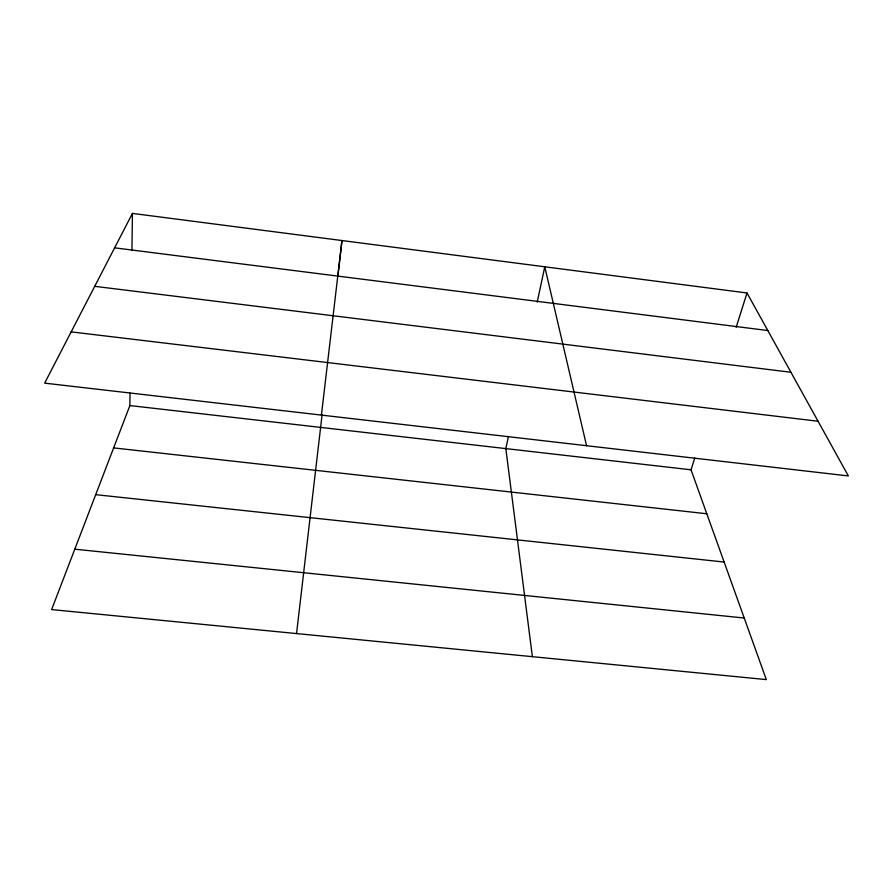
<?xml version="1.0" encoding="UTF-8"?>
<svg xmlns="http://www.w3.org/2000/svg" width="893" height="893" viewBox="0 0 893 893"><rect width="100%" height="100%" fill="white"/><g stroke="black" fill="none" stroke-linecap="round" stroke-linejoin="round"><path stroke-width="1.34" d="M694.754 458.053L691.037 469.807L766.317 679.595L51.627 609.573L129.876 405.567L130.032 393.132M131.93 250.62L132.432 213.405L747.017 292.982L848.35 475.936L44.65 383.142L132.432 213.405M322.06 415.011L296.554 633.572M337.911 276.071L341.963 240.541L321.413 415.1M508.418 436.532L505.829 448.599L532.373 656.679M537.218 302.08L544.775 266.795L586.556 445.707M736.167 327.262L747.017 292.982M74.789 549.184L744.215 618.023M95.696 494.655L724.134 562.043M113.634 447.906L706.81 513.765M129.876 405.567L691.037 469.807M71.161 331.872L818.066 421.25M94.714 286.329L790.93 372.269M114.617 247.841L767.824 330.544"/></g></svg>
